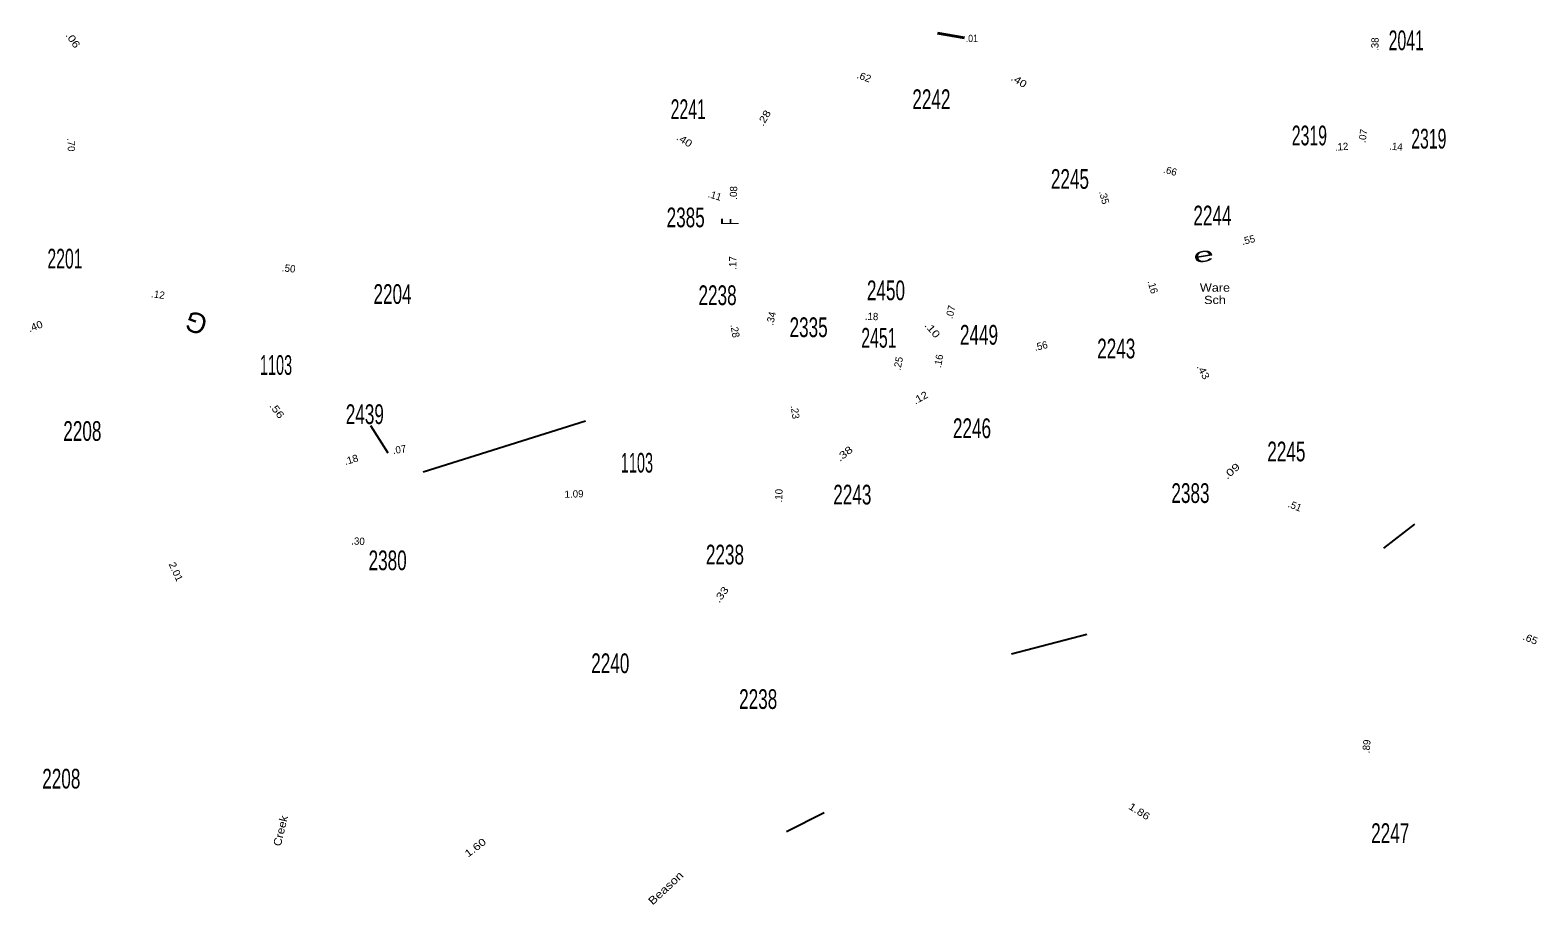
# Model space of a CAD drawing. Extents: x 194246 to 445732, y 153561 to 340101.
# Drawn here: x 240412 to 264270, y 311926 to 325764 of the extents above; entities that cross this region are included whole.
import ezdxf
from ezdxf.enums import TextEntityAlignment as Align

# ---------------------------------------------------------------- set-up
doc = ezdxf.new("R2010")
doc.units = 0
doc.header["$LTSCALE"] = 50
for name, color, linetype, lineweight in [('23', 7, 'Continuous', 25), ('31', 7, 'Continuous', 25), ('40', 7, 'Continuous', 40), ('56', 7, 'Continuous', 25)]:
    doc.layers.add(name, color=color, linetype=linetype, lineweight=lineweight)
doc.layers.add('57', color=7, linetype='Continuous')

msp = doc.modelspace()

# ---------------------------------------------------------------- linework, layer by layer
at = {"layer": '23'}
msp.add_line((246078.62, 319073.64), (245802.32, 319502.65), dxfattribs=at)
at = {"layer": '31'}
for p, q in [((246630.83, 318776.35), (249199.56, 319582.44)), ((261833.98, 317569.99), (262321.51, 317950.17)), ((255941.49, 315895.29), (257131.49, 316207.11)), ((252382.5, 313087.98), (252974.79, 313384.31))]:
    msp.add_line(p, q, dxfattribs=at)
at = {"layer": '40'}
msp.add_line((255195.39, 325643.02), (254768.71, 325716.09), dxfattribs=at)

# ---------------------------------------------------------------- texts
at = {"layer": '23'}
for s, width, p in [('2041', 0.6, (262187.07, 325447.54)), ('2242', 0.65, (254673.02, 324515.45)), ('2241', 0.6, (250825.16, 324357.58)), ('2319', 0.6, (260654.5, 323942.15)), ('2319', 0.6, (262544.56, 323891.01)), ('2245', 0.65, (256865.14, 323253.86)), ('2385', 0.65, (250785.01, 322645.75)), ('2244', 0.65, (259120.61, 322675.54)), ('2201', 0.6, (240962.66, 321993.49)), ('2204', 0.65, (246146.36, 321433.41)), ('2238', 0.65, (251289.37, 321414.57)), ('2450', 0.65, (253954, 321491.59)), ('2335', 0.65, (252729.98, 320907.93)), ('2451', 0.6, (253842.11, 320740.93)), ('2449', 0.65, (255426.33, 320788.34)), ('2243', 0.65, (257598.13, 320571.06)), ('1103', 0.55, (244302.1, 320310.41)), ('2439', 0.65, (245707.53, 319532.2)), ('2208', 0.65, (241237.73, 319266.43)), ('2246', 0.65, (255315.42, 319310.06)), ('2245', 0.65, (260290.08, 318942.27)), ('1103', 0.55, (250013.42, 318764.61)), ('2243', 0.65, (253422.1, 318259.79)), ('2383', 0.65, (258772.28, 318284.09)), ('2238', 0.65, (251406.26, 317311.07)), ('2380', 0.65, (246068.67, 317219.83)), ('2240', 0.65, (249592.06, 315591.8)), ('2238', 0.65, (251932.12, 315025.3)), ('2208', 0.65, (240904.63, 313765.99)), ('2247', 0.65, (261933.67, 312904.16))]:
    msp.add_text(s, height=312, dxfattribs=dict(at, width=width)).set_placement(p, align=Align.CENTER)
at = {"layer": '40'}
for s, rotation, width, p in [('.06', 304.608, 1.25, (241041.42, 325575.9)), ('.01', 0.485, 0.9, (255313.37, 325576.57)), ('.62', 340.068, 1.05, (253587.85, 324971.33)), ('.40', 327.63, 1.2, (256029.33, 324913.36)), ('.28', 60.112, 1.2, (252075.55, 324346.11)), ('.40', 327.932, 1.2, (250735.18, 323971.62)), ('.40', 21.014, 1.1, (240513.51, 321025.27)), ('.10', 310.616, 1.3, (254645.85, 320985.55)), ('.43', 297.972, 1.15, (258924.73, 320332.18)), ('.12', 29.33, 1.15, (254525.91, 319899.62)), ('.56', 306.532, 1.25, (244271.25, 319712.37)), ('.18', 16.969, 1.05, (245508.17, 318913.52)), ('.38', 38.536, 1.3, (253333.74, 319019.23)), ('.09', 41.788, 1.35, (259460.96, 318745.77)), ('2.01', 294.762, 1.05, (242666.19, 317172.68)), ('.33', 53.652, 1.25, (251394.36, 316800.74)), ('.65', 337.797, 1.1, (264130.09, 316081.41)), ('1.86', 327.634, 1.2, (257933.26, 313356.01)), ('1.60', 37.507, 1.25, (247491.11, 312785.74))]:
    msp.add_text(s, height=115, rotation=rotation, dxfattribs=dict(at, width=width)).set_placement(p, align=Align.CENTER)
for s, rotation, p in [('.38', 88.546, (261748.52, 325540.44)), ('.70', 272.477, (241004, 323948.95)), ('.07', 80.137, (261558.07, 324081.45)), ('.12', 4.142, (261166.93, 323863.46)), ('.14', 355.676, (262021.26, 323865.58)), ('.66', 344.558, (258436.83, 323483.41)), ('.08', 88.91, (251598.56, 323188.08)), ('.11', 342.925, (251230.06, 323093.94)), ('.35', 285.148, (257351.77, 323103.46)), ('.55', 14.337, (259702.04, 322389.51)), ('.17', 89.851, (251586.61, 322080.68)), ('.50', 352.998, (244496.67, 321938.77)), ('.12', 351.755, (242427.18, 321524.89)), ('.16', 286.337, (258121.27, 321687.21)), ('.07', 76.999, (255031.34, 321292.12)), ('.34', 77.292, (252192.84, 321190.53)), ('.18', 358.183, (253724.31, 321178.17)), ('.28', 279.88, (251510.69, 320996.08)), ('.56', 13.328, (256418.47, 320713.02)), ('.25', 78.172, (254204.4, 320479.89)), ('.16', 79.374, (254843.24, 320519.02)), ('.23', 277.649, (252460.66, 319713.94)), ('.07', 8.67, (246264.69, 319072.99)), ('.10', 87.149, (252314.95, 318396.55)), ('1.09', 1.855, (249020.45, 318369.41)), ('.51', 337.797, (260403.93, 318184.18)), ('.30', 357.938, (245597.88, 317622.15)), ('.89', 84.473, (261614.75, 314427.64))]:
    msp.add_text(s, height=115, rotation=rotation, dxfattribs=at).set_placement(p, align=Align.CENTER)
at = {"layer": '56'}
for s, height, rotation, width, p in [('F', 275, 89.857, 0.45, (251620.94, 322735.09)), ('e', 225, 9.094, 1.95, (258996.28, 322099.18))]:
    msp.add_text(s, height=height, rotation=rotation, dxfattribs=dict(at, width=width)).set_placement(p, align=Align.CENTER)
at = {"layer": '56', "width": 1.15}
for s, p in [('Ware', (259160.32, 321626.33)), ('Sch', (259160.32, 321431.33))]:
    msp.add_text(s, height=130, dxfattribs=at).set_placement(p, align=Align.CENTER)
at = {"layer": '56'}
msp.add_text('G', height=320, rotation=159.712, dxfattribs=at).set_placement((243092.85, 321282.68), align=Align.CENTER)
at = {"layer": '57'}
for s, rotation, width, p in [('Creek', 76.261, 1.1, (244434.95, 313082.16)), ('Beason', 42.912, 1.2, (250511.21, 312146.11))]:
    msp.add_text(s, height=125, rotation=rotation, dxfattribs=dict(at, width=width)).set_placement(p, align=Align.CENTER)

doc.saveas('drawing.dxf')
